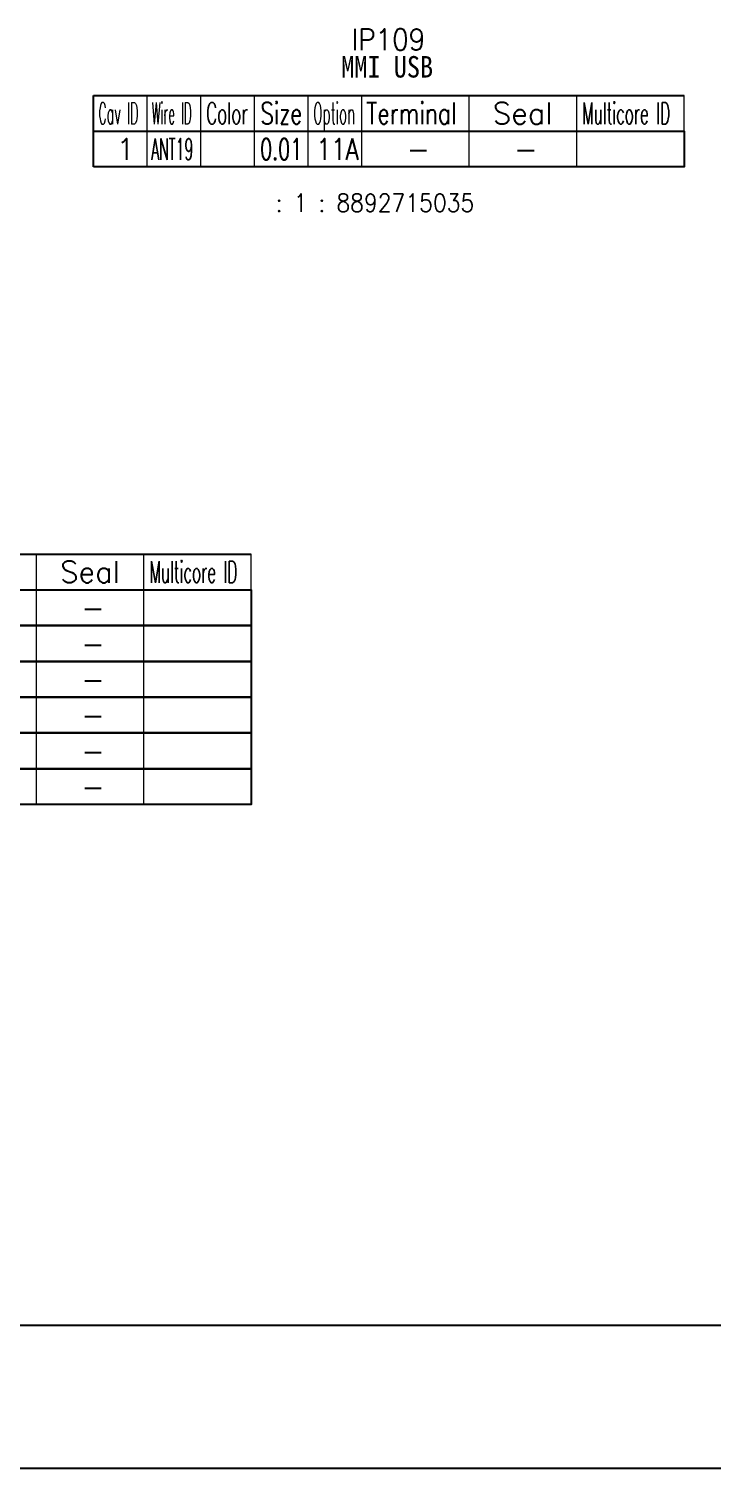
# Model space of a CAD drawing. Header units: inches. Extents: x 47316 to 59086, y 3141 to 11743.
# Drawn here: x 53523.9 to 53619.4, y 8232.5 to 8433.6 of the extents above; entities that cross this region are included whole.
import ezdxf

# ---------------------------------------------------------------- set-up
doc = ezdxf.new("R2010")
doc.units = ezdxf.units.IN
doc.header["$MEASUREMENT"] = 0
doc.styles.get("Standard").update_dxf_attribs({"font": ''})
doc.styles.get('Standard').set_extended_font_data('SimSun')

msp = doc.modelspace()

# ---------------------------------------------------------------- linework, layer by layer
at = {"color": 0, "linetype": 'Continuous', "lineweight": -2}
for p, q in [((53532.96, 8424.29), (53615.46, 8424.29)), ((53532.96, 8419.29), (53532.96, 8424.29)), ((53532.96, 8419.29), (53615.46, 8419.29)), ((53390, 8360.2), (53555, 8360.2)), ((53390, 8355.2), (53555, 8355.2))]:
    msp.add_line(p, q, dxfattribs=at)
at = {"color": 7, "linetype": 'Continuous', "lineweight": 15}
for p, q in [((53540.46, 8419.29), (53540.46, 8424.29)), ((53547.96, 8419.29), (53547.96, 8424.29)), ((53555.46, 8419.29), (53555.46, 8424.29)), ((53562.96, 8419.29), (53562.96, 8424.29)), ((53570.46, 8419.29), (53570.46, 8424.29)), ((53585.46, 8419.29), (53585.46, 8424.29)), ((53600.46, 8419.29), (53600.46, 8424.29)), ((53615.46, 8419.29), (53615.46, 8424.29)), ((53525, 8355.2), (53525, 8360.2)), ((53540, 8355.2), (53540, 8360.2)), ((53555, 8355.2), (53555, 8360.2))]:
    msp.add_line(p, q, dxfattribs=at)
at = {"color": 102, "linetype": 'Continuous', "lineweight": 15}
for p, q in [((53540.46, 8414.29), (53540.46, 8419.29)), ((53547.96, 8414.29), (53547.96, 8419.29)), ((53555.46, 8414.29), (53555.46, 8419.29)), ((53562.96, 8414.29), (53562.96, 8419.29)), ((53570.46, 8414.29), (53570.46, 8419.29)), ((53585.46, 8414.29), (53585.46, 8419.29)), ((53600.46, 8414.29), (53600.46, 8419.29)), ((53525, 8350.2), (53525, 8355.2)), ((53540, 8350.2), (53540, 8355.2)), ((53525, 8345.2), (53525, 8350.2)), ((53540, 8345.2), (53540, 8350.2)), ((53525, 8340.2), (53525, 8345.2)), ((53540, 8340.2), (53540, 8345.2)), ((53525, 8335.2), (53525, 8340.2)), ((53540, 8335.2), (53540, 8340.2)), ((53525, 8330.2), (53525, 8335.2)), ((53540, 8330.2), (53540, 8335.2)), ((53525, 8325.2), (53525, 8330.2)), ((53540, 8325.2), (53540, 8330.2))]:
    msp.add_line(p, q, dxfattribs=at)
at = {"color": 0, "lineweight": -2}
for p, q in [((50267.93, 8252.45), (56171.93, 8252.45)), ((50247.93, 8232.45), (56191.93, 8232.45))]:
    msp.add_line(p, q, dxfattribs=at)
at = {"color": 0, "linetype": 'Continuous', "lineweight": -2}
for points in [[(53532.96, 8414.29), (53532.96, 8419.29), (53615.46, 8419.29), (53615.46, 8414.29)], [(53472.5, 8350.2), (53472.5, 8355.2), (53555, 8355.2), (53555, 8350.2)], [(53472.5, 8345.2), (53472.5, 8350.2), (53555, 8350.2), (53555, 8345.2)], [(53472.5, 8340.2), (53472.5, 8345.2), (53555, 8345.2), (53555, 8340.2)], [(53472.5, 8335.2), (53472.5, 8340.2), (53555, 8340.2), (53555, 8335.2)], [(53472.5, 8330.2), (53472.5, 8335.2), (53555, 8335.2), (53555, 8330.2)], [(53472.5, 8325.2), (53472.5, 8330.2), (53555, 8330.2), (53555, 8325.2)]]:
    msp.add_lwpolyline(points, close=True, dxfattribs=at)

# ---------------------------------------------------------------- texts
at = {"color": 6, "linetype": 'Continuous', "lineweight": 20, "char_height": 3, "attachment_point": 1}
for s, insert, width in [('\\Fromans.shx;\\W0.9000000000;\\T1.0000000000;\\o\\lIP109', (53569, 8433.6), 11.4429), ('\\f黑体|b0|i0|c1|p0;\\W0.9000000000;\\T1.0000000000;\\o\\lMMI USB', (53567.55, 8429.79), 13.591)]:
    msp.add_mtext(s, dxfattribs=dict(at, insert=insert, width=width))
at = {"color": 7, "linetype": 'Continuous', "lineweight": 15, "char_height": 3, "attachment_point": 1}
for s, insert, width in [('\\Fromans.shx;\\W0.4292452830;\\T1.0000000000;\\o\\lCav ID', (53533.64, 8423.29), 6.5), ('\\Fromans.shx;\\W0.4026548673;\\T1.0000000000;\\o\\lWire ID', (53541.07, 8423.29), 6.5), ('\\Fromans.shx;\\W0.5687500000;\\T1.0000000000;\\o\\lColor', (53548.7, 8423.29), 6.5), ('\\Fromans.shx;\\W0.7222222222;\\T1.0000000000;\\o\\lSize', (53556.27, 8423.29), 6.5), ('\\Fromans.shx;\\W0.4595959596;\\T1.0000000000;\\o\\lOption', (53563.65, 8423.29), 6.5), ('\\Fromans.shx;\\W0.7480916031;\\T1.0000000000;\\o\\lTerminal', (53571.06, 8423.29), 14), ('\\Fromans.shx;\\W1.0000000000;\\T1.0000000000;\\o\\lSeal', (53588.74, 8423.29), 9.2857), ('\\Fromans.shx;\\W0.5185185185;\\T1.0000000000;\\o\\lMulticore ID', (53601.25, 8423.29), 14), ('\\Fromans.shx;\\W1.0000000000;\\T1.0000000000;\\o\\l1', (53536.14, 8418.29), 2.8571), ('\\Fromans.shx;\\W1.0000000000;\\T1.0000000000;\\o\\lSeal', (53528.28, 8359.2), 9.2857), ('\\Fromans.shx;\\W0.5185185185;\\T1.0000000000;\\o\\lMulticore ID', (53540.79, 8359.2), 14)]:
    msp.add_mtext(s, dxfattribs=dict(at, insert=insert, width=width))
at = {"color": 21, "linetype": 'Continuous', "lineweight": 15, "char_height": 3, "attachment_point": 1}
for s, insert, width in [('\\Fromans.shx;\\W0.4739583333;\\T1.0000000000;\\o\\lANT19', (53541.03, 8418.29), 6.5), ('\\Fromans.shx;\\W0.6500000000;\\T1.0000000000;\\o\\l0.01', (53556.24, 8418.29), 6.5), ('\\Fromans.shx;\\W1.0000000000;\\T1.0000000000;\\o\\l-', (53576.67, 8418.29), 3.7143)]:
    msp.add_mtext(s, dxfattribs=dict(at, insert=insert, width=width))
at = {"color": 140, "linetype": 'Continuous', "lineweight": 15, "char_height": 3, "attachment_point": 1}
for s, insert, width in [('\\Fromans.shx;\\W0.7844827586;\\T1.0000000000;\\o\\l11A', (53564.13, 8418.29), 6.5), ('\\Fromans.shx;\\W1.0000000000;\\T1.0000000000;\\o\\l-', (53591.67, 8418.29), 3.7143), ('\\Fromans.shx;\\W1.0000000000;\\T1.0000000000;\\o\\l-', (53531.21, 8354.2), 3.7143), ('\\Fromans.shx;\\W1.0000000000;\\T1.0000000000;\\o\\l-', (53531.21, 8349.2), 3.7143), ('\\Fromans.shx;\\W1.0000000000;\\T1.0000000000;\\o\\l-', (53531.21, 8344.2), 3.7143), ('\\Fromans.shx;\\W1.0000000000;\\T1.0000000000;\\o\\l-', (53531.21, 8339.2), 3.7143), ('\\Fromans.shx;\\W1.0000000000;\\T1.0000000000;\\o\\l-', (53531.21, 8334.2), 3.7143), ('\\Fromans.shx;\\W1.0000000000;\\T1.0000000000;\\o\\l-', (53531.21, 8329.2), 3.7143)]:
    msp.add_mtext(s, dxfattribs=dict(at, insert=insert, width=width))
at = {"color": 42, "linetype": 'Continuous', "lineweight": 15, "insert": (53556.85, 8410.54), "char_height": 2.5, "width": 34.7143, "attachment_point": 1}
msp.add_mtext('\\Fromans.shx;\\W0.9000000000;\\T1.0000000000;\\o\\l : 1 : 8892715035', dxfattribs=at)

doc.saveas('drawing.dxf')
